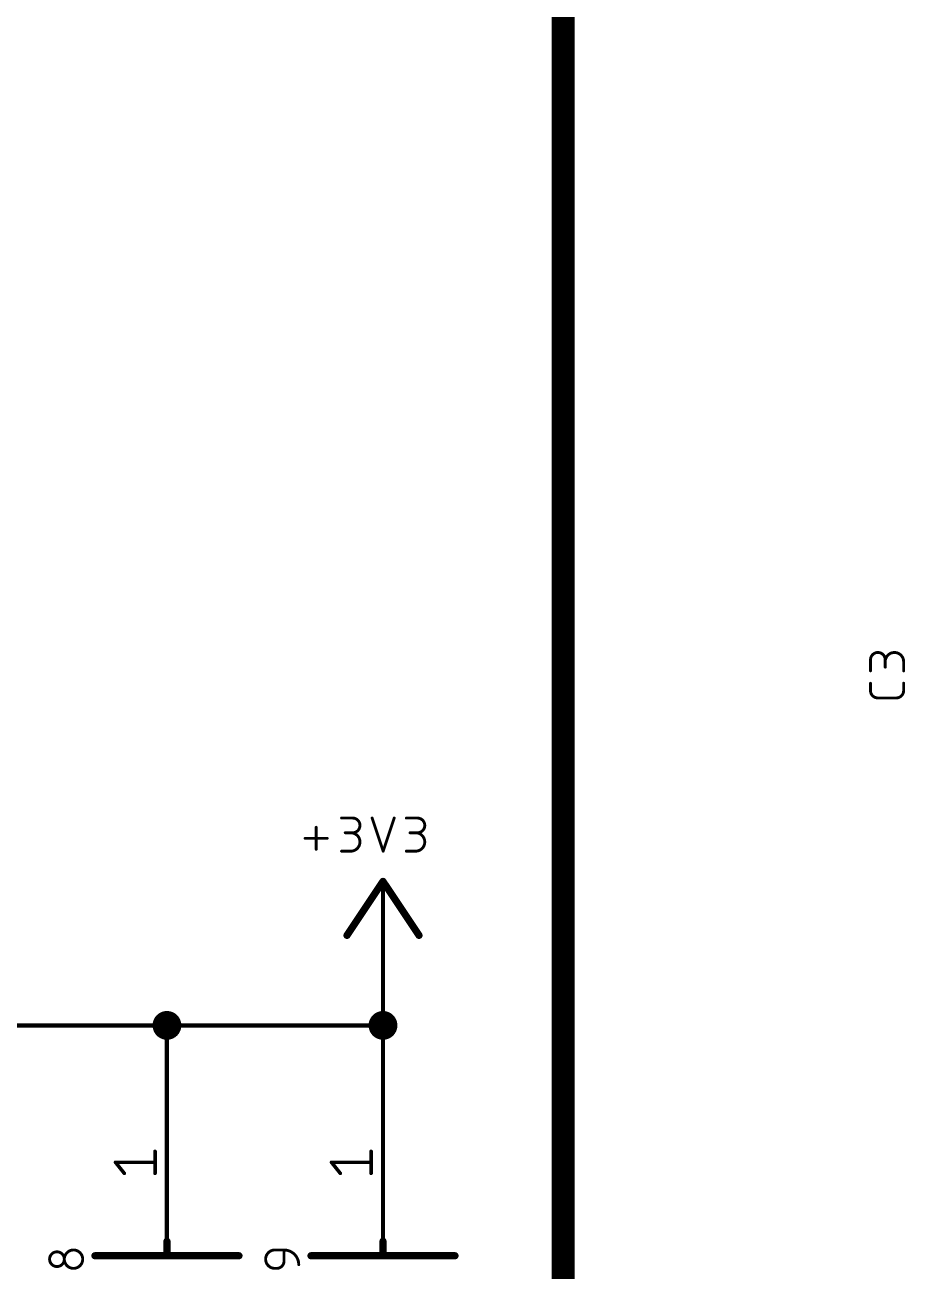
# Model space of a CAD drawing. Extents: x 0 to 261, y -15 to 164.
# Drawn here: x 108.02 to 139.06, y 74.39 to 118.36 of the extents above; entities that cross this region are included whole.
import ezdxf

# ---------------------------------------------------------------- set-up
doc = ezdxf.new("R2010")
doc.units = 0
for name, color, linetype in [('91', 110, 'CONTINUOUS'), ('94', 12, 'CONTINUOUS'), ('95', 253, 'CONTINUOUS'), ('96', 253, 'CONTINUOUS')]:
    doc.layers.add(name, color=color, linetype=linetype)

msp = doc.modelspace()

# ---------------------------------------------------------------- linework, layer by layer
at = {"layer": '91', "const_width": 0.1524}
for points in [[(120.65, 85.598), (120.65, 83.058)], [(113.03, 83.058), (100.33, 83.058)], [(113.03, 80.518), (113.03, 83.058)], [(120.65, 83.058), (113.03, 83.058)], [(120.65, 80.518), (120.65, 83.058)]]:
    msp.add_lwpolyline(points, dxfattribs=at)
at = {"layer": '91'}
for points, const_width in [([(120.6881, 85.598, 1), (120.6119, 85.598)], 0.0762), ([(113.03, 82.804, 1), (113.03, 83.312, 1), (113.03, 82.804)], 0.508), ([(120.65, 82.804, 1), (120.65, 83.312, 1), (120.65, 82.804)], 0.508), ([(113.0681, 83.058, 1), (112.9919, 83.058)], 0.0762), ([(113.03, 83.0961, 1), (113.03, 83.0199)], 0.0762), ([(113.03, 83.0199, 1), (113.03, 83.0961)], 0.0762), ([(120.6881, 83.058, 1), (120.6119, 83.058)], 0.0762), ([(120.65, 83.0199, 1), (120.65, 83.0961)], 0.0762), ([(120.6119, 83.058, 1), (120.6881, 83.058)], 0.0762), ([(112.9919, 80.518, 1), (113.0681, 80.518)], 0.0762), ([(120.6119, 80.518, 1), (120.6881, 80.518)], 0.0762)]:
    msp.add_lwpolyline(points, format="xyb", dxfattribs=dict(at, const_width=const_width))
at = {"layer": '94'}
for points, const_width in [([(120.65, 88.138), (119.38, 86.233)], 0.254), ([(121.92, 86.233), (120.65, 88.138)], 0.254), ([(120.65, 85.598), (120.65, 88.138)], 0.1524), ([(113.03, 80.518), (113.03, 75.438)], 0.1524), ([(120.65, 80.518), (120.65, 75.438)], 0.1524), ([(113.03, 75.438), (113.03, 74.93)], 0.254), ([(120.65, 75.438), (120.65, 74.93)], 0.254), ([(115.57, 74.93), (110.49, 74.93)], 0.254), ([(123.19, 74.93), (118.11, 74.93)], 0.254)]:
    msp.add_lwpolyline(points, dxfattribs=dict(at, const_width=const_width))
for points, const_width in [([(120.7028, 88.1732, 1), (120.5972, 88.1028)], 0.127), ([(120.7028, 88.1028, 1), (120.5972, 88.1732)], 0.127), ([(120.6881, 88.138, 1), (120.6119, 88.138)], 0.0762), ([(119.3272, 86.2682, 1), (119.4328, 86.1978)], 0.127), ([(121.8672, 86.1978, 1), (121.9728, 86.2682)], 0.127), ([(120.6119, 85.598, 1), (120.6881, 85.598)], 0.0762), ([(113.0681, 80.518, 1), (112.9919, 80.518)], 0.0762), ([(120.6881, 80.518, 1), (120.6119, 80.518)], 0.0762), ([(113.0935, 75.438, 1), (112.9665, 75.438)], 0.127), ([(112.9919, 75.438, 1), (113.0681, 75.438)], 0.0762), ([(120.7135, 75.438, 1), (120.5865, 75.438)], 0.127), ([(120.6119, 75.438, 1), (120.6881, 75.438)], 0.0762), ([(110.49, 74.9935, 1), (110.49, 74.8665)], 0.127), ([(112.9665, 74.93, 1), (113.0935, 74.93)], 0.127), ([(115.57, 74.8665, 1), (115.57, 74.9935)], 0.127), ([(118.11, 74.9935, 1), (118.11, 74.8665)], 0.127), ([(120.5865, 74.93, 1), (120.7135, 74.93)], 0.127), ([(123.19, 74.8665, 1), (123.19, 74.9935)], 0.127)]:
    msp.add_lwpolyline(points, format="xyb", dxfattribs=dict(at, const_width=const_width))
at = {"layer": '95'}
for points, const_width in [([(127, 121.92), (127, 68.58)], 0.8128), ([(137.8458, 95.5661), (137.8458, 95.9556)], 0.1016), ([(138.3651, 95.9556), (138.3651, 95.6959)], 0.1016), ([(139.0142, 95.5661), (139.0142, 95.8906)], 0.1016), ([(137.8458, 94.8699), (137.8458, 95.1296)], 0.1016), ([(139.0142, 95.1296), (139.0142, 94.8699)], 0.1016), ([(138.7546, 94.6103), (138.1054, 94.6103)], 0.1016), ([(111.5243, 77.8383), (111.2139, 78.2264)], 0.127), ([(111.2139, 78.2264), (112.6109, 78.2264)], 0.127), ([(112.6109, 77.8383), (112.6109, 78.6144)], 0.127), ([(119.1443, 77.8383), (118.8339, 78.2264)], 0.127), ([(118.8339, 78.2264), (120.2309, 78.2264)], 0.127), ([(120.2309, 77.8383), (120.2309, 78.6144)], 0.127), ([(116.8344, 75.1332), (117.1589, 75.1332)], 0.1016), ([(117.1589, 75.1332), (117.1589, 74.7437)], 0.1016), ([(116.8993, 74.4841), (116.8344, 74.4841)], 0.1016)]:
    msp.add_lwpolyline(points, dxfattribs=dict(at, const_width=const_width))
for points, const_width in [([(138.3651, 95.9556, 1), (137.8458, 95.9556)], 0.1016), ([(137.8712, 95.9556, 1), (137.8204, 95.9556)], 0.0508), ([(137.8204, 95.9556, 1), (137.8712, 95.9556)], 0.0508), ([(139.0142, 95.8906, 1), (138.3651, 95.8906)], 0.1016), ([(138.3905, 95.9556, 1), (138.3397, 95.9556)], 0.0508), ([(138.3397, 95.9556, 1), (138.3905, 95.9556)], 0.0508), ([(138.3397, 95.8906, 1), (138.3905, 95.8906)], 0.0508), ([(139.0396, 95.8906, 1), (138.9888, 95.8906)], 0.0508), ([(138.9888, 95.8906, 1), (139.0396, 95.8906)], 0.0508), ([(137.8204, 95.5661, 1), (137.8712, 95.5661)], 0.0508), ([(138.3397, 95.6959, 1), (138.3905, 95.6959)], 0.0508), ([(138.9888, 95.5661, 1), (139.0396, 95.5661)], 0.0508), ([(137.8712, 95.1296, 1), (137.8204, 95.1296)], 0.0508), ([(139.0396, 95.1296, 1), (138.9888, 95.1296)], 0.0508), ([(137.8458, 94.8699, 0.4142), (138.1054, 94.6103)], 0.1016), ([(137.8712, 94.8699, 1), (137.8204, 94.8699)], 0.0508), ([(137.8204, 94.8699, 1), (137.8712, 94.8699)], 0.0508), ([(138.1054, 94.6357, 1), (138.1054, 94.5849)], 0.0508), ([(138.1054, 94.5849, 1), (138.1054, 94.6357)], 0.0508), ([(138.7546, 94.6103, 0.4142), (139.0142, 94.8699)], 0.1016), ([(138.7546, 94.6357, 1), (138.7546, 94.5849)], 0.0508), ([(138.7546, 94.5849, 1), (138.7546, 94.6357)], 0.0508), ([(139.0396, 94.8699, 1), (138.9888, 94.8699)], 0.0508), ([(138.9888, 94.8699, 1), (139.0396, 94.8699)], 0.0508), ([(111.2387, 78.2462, 1), (111.1891, 78.2065)], 0.0635), ([(111.2139, 78.2581, 1), (111.2139, 78.1946)], 0.0635), ([(112.6427, 78.6144, 1), (112.5791, 78.6144)], 0.0635), ([(112.6109, 78.1946, 1), (112.6109, 78.2581)], 0.0635), ([(118.8587, 78.2462, 1), (118.8091, 78.2065)], 0.0635), ([(118.8339, 78.2581, 1), (118.8339, 78.1946)], 0.0635), ([(120.2627, 78.6144, 1), (120.1992, 78.6144)], 0.0635), ([(120.2309, 78.1946, 1), (120.2309, 78.2581)], 0.0635), ([(111.4996, 77.8185, 1), (111.5491, 77.8581)], 0.0635), ([(112.5791, 77.8383, 1), (112.6427, 77.8383)], 0.0635), ([(119.1196, 77.8185, 1), (119.1691, 77.8581)], 0.0635), ([(120.1992, 77.8383, 1), (120.2627, 77.8383)], 0.0635), ([(109.1494, 75.0683, 1), (109.1494, 74.549)], 0.1016), ([(109.1494, 74.549, 1), (109.1494, 75.0683)], 0.1016), ([(109.1494, 75.0937, 1), (109.1494, 75.0429)], 0.0508), ([(109.1494, 75.0429, 1), (109.1494, 75.0937)], 0.0508), ([(109.7336, 75.1332, 1), (109.7336, 74.4841)], 0.1016), ([(109.7336, 74.4841, 1), (109.7336, 75.1332)], 0.1016), ([(109.7336, 75.1586, 1), (109.7336, 75.1078)], 0.0508), ([(109.7336, 75.1078, 1), (109.7336, 75.1586)], 0.0508), ([(116.8344, 75.1332, 1), (116.8344, 74.4841)], 0.1016), ([(116.8344, 75.1586, 1), (116.8344, 75.1078)], 0.0508), ([(116.8344, 75.1078, 1), (116.8344, 75.1586)], 0.0508), ([(116.8993, 74.4841, 0.4142), (117.1589, 74.7437)], 0.1016), ([(117.1843, 75.1332, 1), (117.1335, 75.1332)], 0.0508), ([(117.6782, 74.6139, 0.4142), (117.1589, 75.1332)], 0.1016), ([(117.1589, 75.1586, 1), (117.1589, 75.1078)], 0.0508), ([(117.1843, 74.7437, 1), (117.1335, 74.7437)], 0.0508), ([(117.1335, 74.7437, 1), (117.1843, 74.7437)], 0.0508), ([(117.1589, 75.1078, 1), (117.1589, 75.1586)], 0.0508), ([(109.1494, 74.5744, 1), (109.1494, 74.5236)], 0.0508), ([(109.1494, 74.5236, 1), (109.1494, 74.5744)], 0.0508), ([(109.7336, 74.5095, 1), (109.7336, 74.4587)], 0.0508), ([(109.7336, 74.4587, 1), (109.7336, 74.5095)], 0.0508), ([(116.8344, 74.5095, 1), (116.8344, 74.4587)], 0.0508), ([(116.8344, 74.4587, 1), (116.8344, 74.5095)], 0.0508), ([(116.8993, 74.5095, 1), (116.8993, 74.4587)], 0.0508), ([(116.8993, 74.4587, 1), (116.8993, 74.5095)], 0.0508), ([(117.6528, 74.6139, 1), (117.7036, 74.6139)], 0.0508)]:
    msp.add_lwpolyline(points, format="xyb", dxfattribs=dict(at, const_width=const_width))
at = {"layer": '96', "const_width": 0.1016}
for points in [[(119.1881, 90.3732), (119.5776, 90.3732)], [(120.2662, 90.3732), (120.6556, 89.2048)], [(120.6556, 89.2048), (121.0451, 90.3732)], [(121.4741, 90.3732), (121.8636, 90.3732)], [(117.904, 89.6592), (118.6829, 89.6592)], [(118.2935, 89.2697), (118.2935, 90.0486)], [(119.5776, 89.8539), (119.3179, 89.8539)], [(121.8636, 89.8539), (121.6039, 89.8539)], [(119.1881, 89.2048), (119.5126, 89.2048)], [(121.4741, 89.2048), (121.7986, 89.2048)]]:
    msp.add_lwpolyline(points, dxfattribs=at)
at = {"layer": '96'}
for points, const_width in [([(119.1881, 90.3986, 1), (119.1881, 90.3478)], 0.0508), ([(119.5776, 89.8539, 1), (119.5776, 90.3732)], 0.1016), ([(119.5776, 90.3986, 1), (119.5776, 90.3478)], 0.0508), ([(119.5776, 90.3478, 1), (119.5776, 90.3986)], 0.0508), ([(120.2903, 90.3812, 1), (120.2421, 90.3652)], 0.0508), ([(121.0692, 90.3652, 1), (121.021, 90.3812)], 0.0508), ([(121.4741, 90.3986, 1), (121.4741, 90.3478)], 0.0508), ([(121.8636, 89.8539, 1), (121.8636, 90.3732)], 0.1016), ([(121.8636, 90.3986, 1), (121.8636, 90.3478)], 0.0508), ([(121.8636, 90.3478, 1), (121.8636, 90.3986)], 0.0508), ([(117.904, 89.6846, 1), (117.904, 89.6338)], 0.0508), ([(118.3189, 90.0486, 1), (118.2681, 90.0486)], 0.0508), ([(118.6829, 89.6338, 1), (118.6829, 89.6846)], 0.0508), ([(119.3179, 89.8793, 1), (119.3179, 89.8285)], 0.0508), ([(119.5126, 89.2048, 1), (119.5126, 89.8539)], 0.1016), ([(119.5126, 89.8793, 1), (119.5126, 89.8285)], 0.0508), ([(119.5776, 89.8793, 1), (119.5776, 89.8285)], 0.0508), ([(119.5776, 89.8285, 1), (119.5776, 89.8793)], 0.0508), ([(121.6039, 89.8793, 1), (121.6039, 89.8285)], 0.0508), ([(121.7986, 89.2048, 1), (121.7986, 89.8539)], 0.1016), ([(121.7986, 89.8793, 1), (121.7986, 89.8285)], 0.0508), ([(121.8636, 89.8793, 1), (121.8636, 89.8285)], 0.0508), ([(121.8636, 89.8285, 1), (121.8636, 89.8793)], 0.0508), ([(118.2681, 89.2697, 1), (118.3189, 89.2697)], 0.0508), ([(119.1881, 89.2302, 1), (119.1881, 89.1794)], 0.0508), ([(119.5126, 89.2302, 1), (119.5126, 89.1794)], 0.0508), ([(119.5126, 89.1794, 1), (119.5126, 89.2302)], 0.0508), ([(121.4741, 89.2302, 1), (121.4741, 89.1794)], 0.0508), ([(121.7986, 89.2302, 1), (121.7986, 89.1794)], 0.0508), ([(121.7986, 89.1794, 1), (121.7986, 89.2302)], 0.0508), ([(120.6316, 89.2128, 1), (120.6797, 89.1968)], 0.0508), ([(120.6316, 89.1968, 1), (120.6797, 89.2128)], 0.0508)]:
    msp.add_lwpolyline(points, format="xyb", dxfattribs=dict(at, const_width=const_width))

doc.saveas('drawing.dxf')
